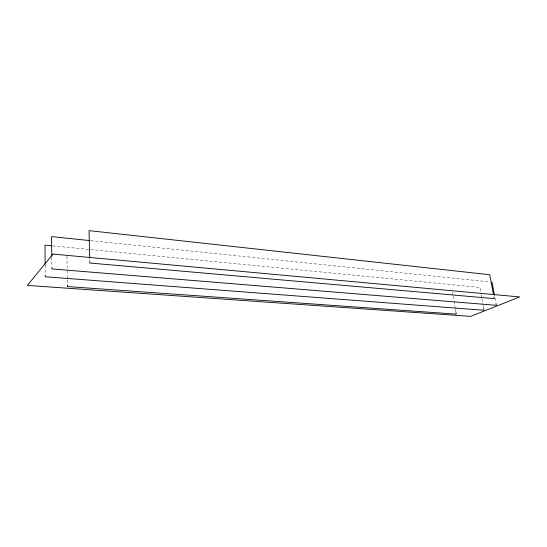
<?xml version="1.0" encoding="UTF-8"?>
<svg xmlns="http://www.w3.org/2000/svg" width="547" height="547" viewBox="0 0 547 547"><rect width="100%" height="100%" fill="white"/><g stroke="black" fill="none" stroke-linecap="round" stroke-linejoin="round"><path stroke-width="0.41" stroke-dasharray="2.73 2.05" d="M52.635 245.876L479.842 287.421L481.025 293.944M90.604 240.659L490.338 281.965M494.98 297.876L495.91 302.84M481.175 294.758L481.77 298.026M481.914 298.84L482.953 304.549M483.104 305.363L483.548 307.811M452.533 292.166L453.094 295.428M453.231 296.242L455.309 308.446M455.453 309.26L456.007 312.515M89.742 258.772L89.79 260.475M66.966 256.174L67.336 278.977M67.349 279.818L67.411 284.043M51.767 256.912L51.862 266.526M45.134 264.994L45.203 274.238"/><path stroke-width="0.82" d="M51.787 245.794L44.991 245.131L45.127 264.167M89.756 240.571L51.562 236.625L51.76 256.071M492.033 282.136L494.515 295.387M496.061 303.667L496.375 305.329L51.883 268.926L51.869 267.326M493.456 294.512L489.763 274.731L89.031 230.636L89.722 257.917M493.914 296.98L494.221 298.628L89.852 263.032L89.811 261.329M483.698 308.624L483.992 310.258L45.216 276.755L45.203 275.079M456.007 312.515L456.287 314.142L67.452 286.573L67.425 284.884M52.956 254.082L27.35 285.418L470.721 316.364L519.65 296.932L52.956 254.082"/></g></svg>
